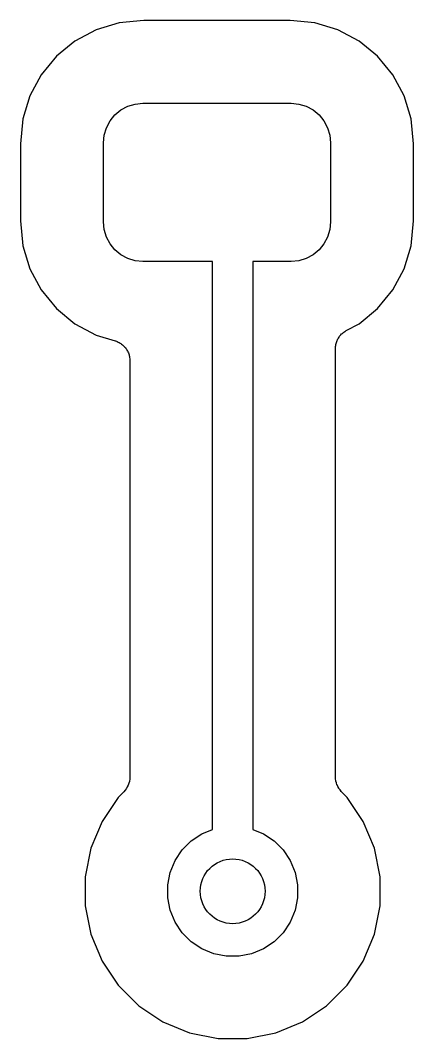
# Model space of a CAD drawing. Extents: x 1.71 to 9.75, y -6.32 to -1.22.
# Drawn here: x 4.0135 to 4.1089, y -5.0419 to -4.7949 of the extents above; entities that cross this region are included whole.
import ezdxf

# ---------------------------------------------------------------- set-up
doc = ezdxf.new("R2010")
doc.units = 0
doc.header["$MEASUREMENT"] = 0
doc.layers.add('BLACK', color=7, linetype='CONTINUOUS')

msp = doc.modelspace()

# ---------------------------------------------------------------- linework, layer by layer
at = {"layer": 'BLACK', "linetype": 'CONTINUOUS'}
for p, q in [((4.04348, -4.79489), (4.03744, -4.79548)), ((4.07892, -4.79489), (4.04348, -4.79489)), ((4.08496, -4.79548), (4.07892, -4.79489)), ((4.03187, -4.79717), (4.02674, -4.79991)), ((4.03744, -4.79548), (4.03187, -4.79717)), ((4.09053, -4.79717), (4.08496, -4.79548)), ((4.09566, -4.79991), (4.09053, -4.79717)), ((4.02674, -4.79991), (4.02224, -4.80361)), ((4.10016, -4.80361), (4.09566, -4.79991)), ((4.02224, -4.80361), (4.01855, -4.80811)), ((4.10385, -4.80811), (4.10016, -4.80361)), ((4.01855, -4.80811), (4.0158, -4.81324)), ((4.1066, -4.81324), (4.10385, -4.80811)), ((4.0158, -4.81324), (4.01411, -4.81881)), ((4.03956, -4.81574), (4.04137, -4.81519)), ((4.04137, -4.81519), (4.04324, -4.81501)), ((4.04324, -4.81501), (4.07916, -4.81501)), ((4.07916, -4.81501), (4.08103, -4.81519)), ((4.08103, -4.81519), (4.08284, -4.81574)), ((4.10829, -4.81881), (4.1066, -4.81324)), ((4.03645, -4.81782), (4.03791, -4.81662)), ((4.03791, -4.81662), (4.03956, -4.81574)), ((4.08284, -4.81574), (4.08449, -4.81662)), ((4.08449, -4.81662), (4.08595, -4.81782)), ((4.01411, -4.81881), (4.01352, -4.82485)), ((4.03437, -4.82093), (4.03526, -4.81927)), ((4.03526, -4.81927), (4.03645, -4.81782)), ((4.08595, -4.81782), (4.08714, -4.81927)), ((4.08714, -4.81927), (4.08803, -4.82093)), ((4.10888, -4.82485), (4.10829, -4.81881)), ((4.03383, -4.82273), (4.03437, -4.82093)), ((4.08803, -4.82093), (4.08857, -4.82273)), ((4.01352, -4.82485), (4.01352, -4.84355)), ((4.03364, -4.8246), (4.03383, -4.82273)), ((4.03364, -4.8438), (4.03364, -4.8246)), ((4.08857, -4.82273), (4.08876, -4.8246)), ((4.08876, -4.8246), (4.08876, -4.8438)), ((4.10888, -4.84355), (4.10888, -4.82485)), ((4.01352, -4.84355), (4.01411, -4.84959)), ((4.03383, -4.84567), (4.03364, -4.8438)), ((4.08876, -4.8438), (4.08857, -4.84567)), ((4.10829, -4.84959), (4.10888, -4.84355)), ((4.03437, -4.84747), (4.03383, -4.84567)), ((4.08857, -4.84567), (4.08803, -4.84747)), ((4.01411, -4.84959), (4.0158, -4.85516)), ((4.03526, -4.84913), (4.03437, -4.84747)), ((4.03645, -4.85058), (4.03526, -4.84913)), ((4.08714, -4.84913), (4.08595, -4.85058)), ((4.08803, -4.84747), (4.08714, -4.84913)), ((4.1066, -4.85516), (4.10829, -4.84959)), ((4.03791, -4.85178), (4.03645, -4.85058)), ((4.03956, -4.85266), (4.03791, -4.85178)), ((4.08449, -4.85178), (4.08284, -4.85266)), ((4.08595, -4.85058), (4.08449, -4.85178)), ((4.04137, -4.85321), (4.03956, -4.85266)), ((4.04324, -4.85339), (4.04137, -4.85321)), ((4.06008, -4.85339), (4.04324, -4.85339)), ((4.06008, -4.99119), (4.06008, -4.85339)), ((4.07916, -4.85339), (4.06992, -4.85339)), ((4.06992, -4.85339), (4.06992, -4.99119)), ((4.08103, -4.85321), (4.07916, -4.85339)), ((4.08284, -4.85266), (4.08103, -4.85321)), ((4.0158, -4.85516), (4.01855, -4.86029)), ((4.10385, -4.86029), (4.1066, -4.85516)), ((4.01855, -4.86029), (4.02224, -4.86479)), ((4.10016, -4.86479), (4.10385, -4.86029)), ((4.02224, -4.86479), (4.02674, -4.86849)), ((4.09566, -4.86849), (4.10016, -4.86479)), ((4.02674, -4.86849), (4.03187, -4.87123)), ((4.09256, -4.87014), (4.09566, -4.86849)), ((4.03187, -4.87123), (4.03653, -4.87264)), ((4.09052, -4.87218), (4.09067, -4.87196)), ((4.09067, -4.87196), (4.0908, -4.87172)), ((4.0908, -4.87172), (4.09094, -4.87155)), ((4.09094, -4.87155), (4.09106, -4.87137)), ((4.09106, -4.87137), (4.09125, -4.87118)), ((4.09125, -4.87118), (4.09142, -4.87098)), ((4.09142, -4.87098), (4.0916, -4.87084)), ((4.0916, -4.87084), (4.09175, -4.87068)), ((4.09175, -4.87068), (4.09198, -4.87053)), ((4.09198, -4.87053), (4.09218, -4.87037)), ((4.09218, -4.87037), (4.09238, -4.87026)), ((4.09238, -4.87026), (4.09256, -4.87014)), ((4.03653, -4.87264), (4.0366, -4.87266)), ((4.0366, -4.87266), (4.0368, -4.87275)), ((4.0368, -4.87275), (4.03702, -4.87282)), ((4.03702, -4.87282), (4.03725, -4.87294)), ((4.03725, -4.87294), (4.03749, -4.87305)), ((4.03749, -4.87305), (4.03768, -4.87317)), ((4.03768, -4.87317), (4.03787, -4.87328)), ((4.03787, -4.87328), (4.03808, -4.87345)), ((4.03808, -4.87345), (4.0383, -4.8736)), ((4.0383, -4.8736), (4.03845, -4.87376)), ((4.03845, -4.87376), (4.03863, -4.8739)), ((4.03863, -4.8739), (4.03879, -4.87411)), ((4.03879, -4.87411), (4.03898, -4.8743)), ((4.03898, -4.8743), (4.0391, -4.87449)), ((4.0391, -4.87449), (4.03924, -4.87466)), ((4.08992, -4.87448), (4.08995, -4.87426)), ((4.08992, -4.87455), (4.08992, -4.87448)), ((4.08995, -4.87404), (4.09, -4.87378)), ((4.08995, -4.87426), (4.08995, -4.87404)), ((4.09, -4.87378), (4.09003, -4.87351)), ((4.09003, -4.87351), (4.0901, -4.8733)), ((4.0901, -4.8733), (4.09014, -4.87308)), ((4.09014, -4.87308), (4.09024, -4.87283)), ((4.09024, -4.87283), (4.09033, -4.87258)), ((4.09033, -4.87258), (4.09043, -4.87239)), ((4.09043, -4.87239), (4.09052, -4.87218)), ((4.03924, -4.87466), (4.03937, -4.87489)), ((4.03937, -4.87489), (4.03951, -4.87512)), ((4.03951, -4.87512), (4.0396, -4.87532)), ((4.0396, -4.87532), (4.0397, -4.87552)), ((4.0397, -4.87552), (4.03978, -4.87577)), ((4.03978, -4.87577), (4.03988, -4.87602)), ((4.03988, -4.87602), (4.03992, -4.87624)), ((4.03992, -4.87624), (4.03998, -4.87646)), ((4.03998, -4.87646), (4.04001, -4.87672)), ((4.04001, -4.87672), (4.04006, -4.87698)), ((4.08992, -4.97849), (4.08992, -4.87455)), ((4.04006, -4.87698), (4.04006, -4.8772)), ((4.04006, -4.8772), (4.04008, -4.87743)), ((4.04008, -4.87743), (4.04008, -4.97849)), ((4.03967, -4.98046), (4.03945, -4.98087)), ((4.03968, -4.98044), (4.03967, -4.98046)), ((4.03969, -4.98042), (4.03968, -4.98044)), ((4.03983, -4.97998), (4.03969, -4.98042)), ((4.03997, -4.97953), (4.03983, -4.97998)), ((4.03998, -4.97948), (4.03997, -4.97951)), ((4.03997, -4.97951), (4.03997, -4.97953)), ((4.04003, -4.97903), (4.03998, -4.97948)), ((4.04008, -4.97856), (4.04003, -4.97903)), ((4.04008, -4.97849), (4.04008, -4.97851)), ((4.04008, -4.97851), (4.04008, -4.97851)), ((4.04008, -4.97851), (4.04008, -4.97851)), ((4.04008, -4.97851), (4.04008, -4.97856)), ((4.08997, -4.97895), (4.08992, -4.97849)), ((4.09001, -4.97941), (4.08997, -4.97895)), ((4.09001, -4.97944), (4.09001, -4.97941)), ((4.09002, -4.97947), (4.09001, -4.97944)), ((4.09015, -4.97991), (4.09002, -4.97947)), ((4.09028, -4.98035), (4.09015, -4.97991)), ((4.09029, -4.98038), (4.09028, -4.98035)), ((4.0903, -4.9804), (4.09029, -4.98038)), ((4.09052, -4.98081), (4.0903, -4.9804)), ((4.03861, -4.98203), (4.03723, -4.98341)), ((4.03891, -4.98167), (4.03861, -4.98203)), ((4.0392, -4.98132), (4.03891, -4.98167)), ((4.03922, -4.9813), (4.0392, -4.98132)), ((4.03923, -4.98128), (4.03922, -4.9813)), ((4.03945, -4.98087), (4.03923, -4.98128)), ((4.09073, -4.98122), (4.09052, -4.98081)), ((4.09074, -4.98124), (4.09073, -4.98122)), ((4.09076, -4.98126), (4.09074, -4.98124)), ((4.09105, -4.98162), (4.09076, -4.98126)), ((4.09134, -4.98198), (4.09105, -4.98162)), ((4.09137, -4.98202), (4.09134, -4.98198)), ((4.09139, -4.98203), (4.09137, -4.98202)), ((4.09137, -4.98202), (4.09137, -4.98202)), ((4.09137, -4.98202), (4.09137, -4.98202)), ((4.09277, -4.98341), (4.09139, -4.98203)), ((4.03723, -4.98341), (4.03332, -4.98927)), ((4.09668, -4.98927), (4.09277, -4.98341)), ((4.03332, -4.98927), (4.03063, -4.99577)), ((4.09937, -4.99577), (4.09668, -4.98927)), ((4.05496, -4.99397), (4.05754, -4.99224)), ((4.05754, -4.99224), (4.06008, -4.99119)), ((4.06992, -4.99119), (4.07246, -4.99224)), ((4.07246, -4.99224), (4.07504, -4.99397)), ((4.05277, -4.99616), (4.05496, -4.99397)), ((4.07504, -4.99397), (4.07723, -4.99616)), ((4.03063, -4.99577), (4.02925, -5.00268)), ((4.05104, -4.99874), (4.05277, -4.99616)), ((4.07723, -4.99616), (4.07896, -4.99874)), ((4.10075, -5.00268), (4.09937, -4.99577)), ((4.04986, -5.00161), (4.05104, -4.99874)), ((4.07896, -4.99874), (4.08014, -5.00161)), ((4.02925, -5.00268), (4.02925, -5.00972)), ((4.04925, -5.00465), (4.04986, -5.00161)), ((4.08014, -5.00161), (4.08075, -5.00465)), ((4.10075, -5.00972), (4.10075, -5.00268)), ((4.04925, -5.00775), (4.04925, -5.00465)), ((4.08075, -5.00465), (4.08075, -5.00775)), ((4.04986, -5.01079), (4.04925, -5.00775)), ((4.08075, -5.00775), (4.08014, -5.01079)), ((4.02925, -5.00972), (4.03063, -5.01663)), ((4.09937, -5.01663), (4.10075, -5.00972)), ((4.05104, -5.01366), (4.04986, -5.01079)), ((4.08014, -5.01079), (4.07896, -5.01366)), ((4.05277, -5.01624), (4.05104, -5.01366)), ((4.07896, -5.01366), (4.07723, -5.01624)), ((4.03063, -5.01663), (4.03332, -5.02313)), ((4.05496, -5.01843), (4.05277, -5.01624)), ((4.07723, -5.01624), (4.07504, -5.01843)), ((4.09668, -5.02313), (4.09937, -5.01663)), ((4.05754, -5.02016), (4.05496, -5.01843)), ((4.06041, -5.02134), (4.05754, -5.02016)), ((4.07246, -5.02016), (4.06959, -5.02134)), ((4.07504, -5.01843), (4.07246, -5.02016)), ((4.06345, -5.02195), (4.06041, -5.02134)), ((4.06655, -5.02195), (4.06345, -5.02195)), ((4.06959, -5.02134), (4.06655, -5.02195)), ((4.03332, -5.02313), (4.03723, -5.02899)), ((4.09277, -5.02899), (4.09668, -5.02313)), ((4.03723, -5.02899), (4.04221, -5.03397)), ((4.08779, -5.03397), (4.09277, -5.02899)), ((4.04221, -5.03397), (4.04807, -5.03788)), ((4.08193, -5.03788), (4.08779, -5.03397)), ((4.04807, -5.03788), (4.05457, -5.04057)), ((4.07543, -5.04057), (4.08193, -5.03788)), ((4.05457, -5.04057), (4.06148, -5.04195)), ((4.06148, -5.04195), (4.06852, -5.04195)), ((4.06852, -5.04195), (4.07543, -5.04057))]:
    msp.add_line(p, q, dxfattribs=at)
at = {"layer": 'BLACK'}
msp.add_circle((4.065, -5.0062), 0.00787, dxfattribs=at)

doc.saveas('drawing.dxf')
